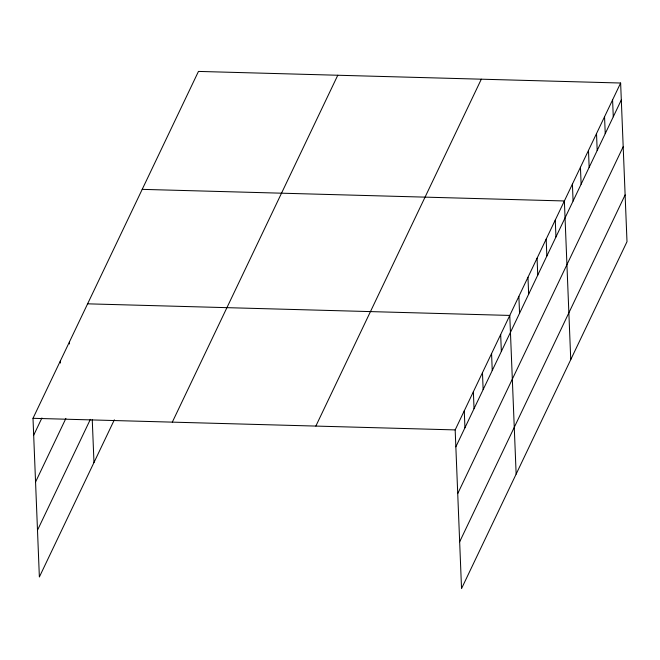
<?xml version="1.0" encoding="UTF-8"?>
<svg xmlns="http://www.w3.org/2000/svg" width="660" height="660" viewBox="0 0 660 660"><rect width="100%" height="100%" fill="white"/><g stroke="black" fill="none" stroke-linecap="round" stroke-linejoin="round"><path stroke-width="0.99" d="M114.345 419.81L39.369 576.98L33 418.308L198.462 71.42L620.631 83.02L627 241.692L461.538 588.58L455.169 429.907L620.631 83.02M33.676 435.229L41.91 417.97M35.557 482.006L65.893 418.415M37.496 530.203L90.362 419.364M172.318 422.136L337.78 75.248M315.851 426.079L481.313 79.192M455.845 446.828L621.308 99.949M457.727 493.606L623.188 146.726M459.657 541.802L625.119 194.914M142.205 189.362L564.374 200.962L570.743 359.634M87.599 303.831L509.767 315.43L516.145 474.103M33 418.308L455.169 429.907M612.587 99.866L613.272 116.795M604.552 116.721L605.236 133.642M596.516 133.567L597.193 150.496M588.481 150.414L589.157 167.343M580.445 167.261L581.122 184.189M572.41 184.115L573.086 201.036M555.266 220.044L555.951 236.965M546.166 239.118L546.851 256.047M537.067 258.2L537.751 275.121M527.967 277.274L528.652 294.203M518.867 296.356L519.552 313.277M500.668 334.513L501.344 351.442M491.568 353.587L492.244 370.516M482.468 372.669L483.145 389.598M473.368 391.751L474.045 408.672M464.269 410.825L464.945 427.754M92.26 419.801L93.976 462.503M69.399 341.995L69.481 343.984M60.299 361.07L60.382 363.058"/></g></svg>
